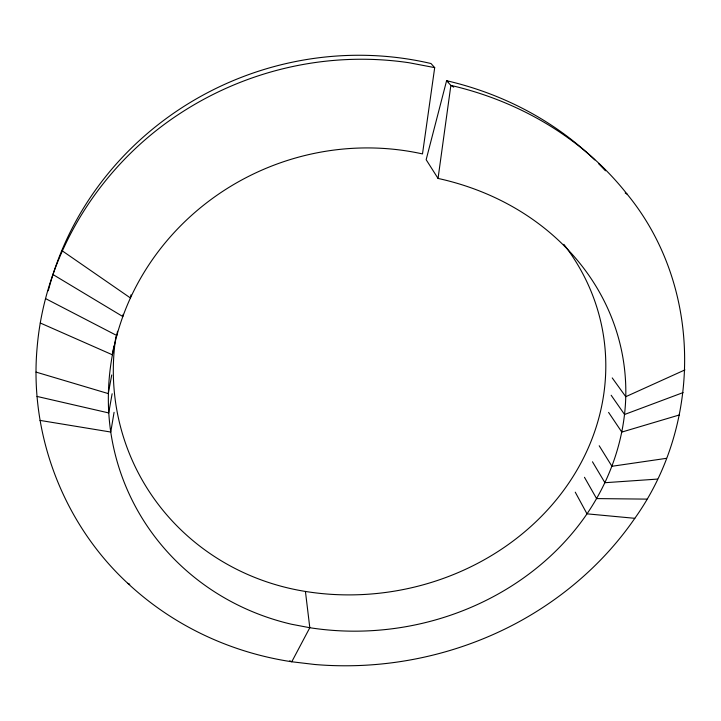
<?xml version="1.0" encoding="UTF-8"?>
<svg xmlns="http://www.w3.org/2000/svg" width="721" height="721" viewBox="0 0 721 721"><rect width="100%" height="100%" fill="white"/><g stroke="black" fill="none" stroke-linecap="round" stroke-linejoin="round"><path stroke-width="1.08" d="M634.813 518.318C604.513 562.389 563.038 598.268 515.957 623.431A328.127 293.573 -10.2 0 1 314.68 664.483L291.771 661.77A316.762 301.036 -20.9 0 1 127.734 583.289C63.538 523.96 29.21 434.628 37.122 347.567C45.053 252.81 100.643 165.055 179.962 113.512A316.762 301.036 -20.9 0 1 409.041 62.736L434.7 67.621L422.497 153.924A251.908 239.552 -22.9 0 0 130.429 297.971C111.349 339.627 104.112 386.645 110.755 432.041A251.908 239.552 -22.9 0 0 291.545 624.251L309.805 627.721A261.083 228.773 -9.3 0 0 587.002 513.839L634.813 518.318C702.831 422.966 702.092 285.516 627.117 194.138A328.127 293.573 -10.2 0 0 450.868 85.402L446.596 80.707L426.156 159.701L438.044 178.429A261.083 228.773 -9.3 0 1 625.765 396.694C624.665 438.485 610.462 479.384 587.002 513.839L575.25 492.173M438.044 178.429L450.868 85.402L453.743 87.178M114.08 412.313L110.755 432.041L40.015 420.406M130.979 294.817L130.429 297.971L62.222 250.827M112.134 393.747L108.727 412.935L37.032 396.433M111.728 374.974L108.294 393.603L36.05 372.099M123.183 314.338L122.786 316.519L52.84 274.458M113.954 346.008L112.296 354.75L40.277 322.999M117.532 331.263L116.73 335.49L45.513 298.575M684.95 369.9L625.765 396.694L612.228 377.912M683.102 392.584L624.557 414.485L611.156 395.252M679.353 414.963L621.817 432.077L608.587 412.394M666.474 458.331L611.94 466.28L599.196 445.758M657.48 479.095L604.919 482.709L592.473 461.791M646.899 499.121L596.582 498.59L584.47 477.284M127.734 583.289L129.762 584.262M289.743 660.806L291.771 661.77L309.805 627.721L305.434 591.445A239.994 229.657 -23.5 0 1 115.901 336.563M448.516 81.888L446.596 80.707A322.747 289.725 -10.2 0 1 594.78 159.9M625.197 192.958L627.117 194.138M434.7 67.621L430.987 63.529A311.751 296.917 -21 0 0 48.271 290.761M598.646 163.721A322.747 289.725 -10.2 0 1 605.451 170.805M563.831 244.32A248.276 220.022 -9.1 0 1 562.93 491.325A248.276 220.022 -9.1 0 1 305.434 591.445"/></g></svg>
